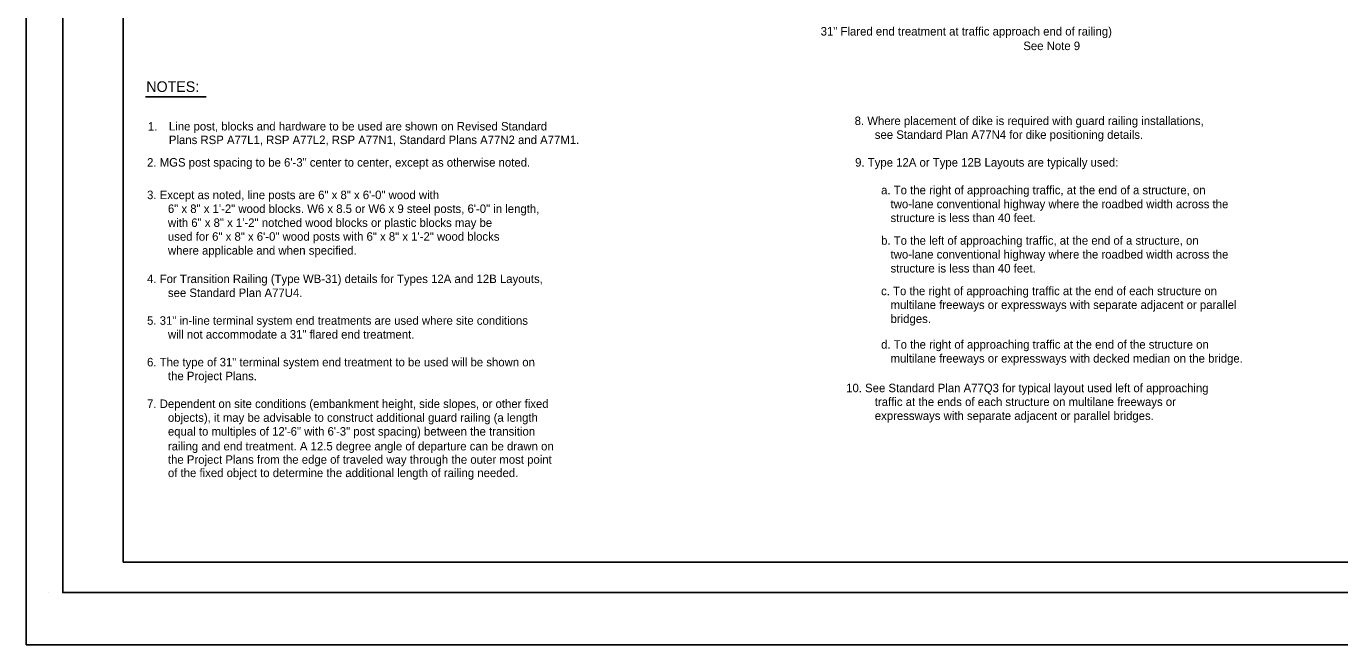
# Model space of a CAD drawing. Extents: x -893 to 867, y -474 to 712.
# Drawn here: x -893 to 189, y -474 to 36 of the extents above; entities that cross this region are included whole.
import ezdxf

# ---------------------------------------------------------------- set-up
doc = ezdxf.new("R2010")
doc.units = 0
doc.layers.add('10 Sheet Format', color=7, linetype='Continuous')
doc.layers.add('57 Undefined', color=7, linetype='Continuous')

msp = doc.modelspace()

# ---------------------------------------------------------------- linework, layer by layer
at = {"layer": '10 Sheet Format'}
for p, q in [((-813.5, 644), (-813.5, -406)), ((-813.5, -406), (811.5, -406)), ((-875.4, -431.1), (-875.4, -431.1))]:
    msp.add_line(p, q, dxfattribs=at)
for points in [[(-893.5, -474), (866.5, -474), (866.5, 712), (-893.5, 712)], [(-863.4, 669), (836.6, 669), (836.6, -431), (-863.4, -431)], [(-863.4, 669), (836.6, 669), (836.6, -431), (-863.4, -431)]]:
    msp.add_lwpolyline(points, close=True, dxfattribs=at)
at = {"layer": '57 Undefined'}
msp.add_line((-795.2, -22.3), (-745.2, -22.3), dxfattribs=at)

# ---------------------------------------------------------------- texts
for s, height, p in [('31" Flared end treatment at traffic approach end of railing)', 7, (-238.7, 28.3)), ('See Note 9', 7, (-71.7, 16.3)), ('NOTES:', 8.75, (-794.5, -18.2)), ('1.', 7, (-793.2, -50.1)), ('Line post, blocks and hardware to be used are shown on Revised Standard', 7, (-775.9, -50)), ('8. Where placement of dike is required with guard railing installations,', 7, (-210.7, -45.5)), ('Plans RSP A77L1, RSP A77L2, RSP A77N1, Standard Plans A77N2 and A77M1.', 7, (-775.9, -61.2)), ('see Standard Plan A77N4 for dike positioning details.', 7, (-194.1, -56.9)), ('2. MGS post spacing to be 6\'-3" center to center, except as otherwise noted.', 7, (-793.9, -79.8)), ('9. Type 12A or Type 12B Layouts are typically used:', 7, (-210.3, -79.8)), ('  a. To the right of approaching traffic, at the end of a structure, on', 7, (-194.1, -102.6)), ('3. Except as noted, line posts are 6" x 8" x 6\'-0" wood with', 7, (-793.9, -106.6)), ('     two-lane conventional highway where the roadbed width across the', 7, (-194.1, -114.1)), ('6" x 8" x 1\'-2" wood blocks. W6 x 8.5 or W6 x 9 steel posts, 6\'-0" in length,', 7, (-776.7, -118)), ('     structure is less than 40 feet.', 7, (-194.1, -125.5)), ('with 6" x 8" x 1\'-2" notched wood blocks or plastic blocks may be', 7, (-776.7, -129.5)), ('used for 6" x 8" x 6\'-0" wood posts with 6" x 8" x 1\'-2" wood blocks', 7, (-776.7, -140.9)), ('  b. To the left of approaching traffic, at the end of a structure, on', 7, (-194.1, -144.2)), ('where applicable and when specified.', 7, (-776.7, -152.4)), ('     two-lane conventional highway where the roadbed width across the', 7, (-194.1, -155.6)), ('     structure is less than 40 feet.', 7, (-194.1, -167.1)), ('4. For Transition Railing (Type WB-31) details for Types 12A and 12B Layouts, ', 7, (-793.9, -175.8)), ('see Standard Plan A77U4.', 7, (-776.7, -187.3)), ('  c. To the right of approaching traffic at the end of each structure on', 7, (-194.1, -185.8)), ('     multilane freeways or expressways with separate adjacent or parallel', 7, (-194.1, -197.2)), ('5. 31" in-line terminal system end treatments are used where site conditions', 7, (-793.9, -210.2)), ('     bridges.', 7, (-194.1, -208.7)), ('will not accommodate a 31" flared end treatment.', 7, (-776.7, -221.6)), ('  d. To the right of approaching traffic at the end of the structure on', 7, (-194.1, -229.9)), ('6. The type of 31" terminal system end treatment to be used will be shown on', 7, (-793.9, -244.5)), ('     multilane freeways or expressways with decked median on the bridge.', 7, (-194.1, -241.4)), ('the Project Plans.', 7, (-776.7, -255.9)), ('10. See Standard Plan A77Q3 for typical layout used left of approaching', 7, (-217.7, -265.8)), ('traffic at the ends of each structure on multilane freeways or', 7, (-194.1, -277.2)), ('7. Dependent on site conditions (embankment height, side slopes, or other fixed', 7, (-793.9, -278.8)), ('expressways with separate adjacent or parallel bridges.', 7, (-194.1, -288.7)), ('objects), it may be advisable to construct additional guard railing (a length', 7, (-776.7, -290.2)), ('equal to multiples of 12\'-6" with 6\'-3" post spacing) between the transition', 7, (-776.7, -301.6)), ('railing and end treatment. A 12.5 degree angle of departure can be drawn on', 7, (-776.7, -313.8)), ('the Project Plans from the edge of traveled way through the outer most point', 7, (-776.7, -324.8)), ('of the fixed object to determine the additional length of railing needed.', 7, (-776.7, -335.8))]:
    msp.add_text(s, height=height, dxfattribs=at).set_placement(p)

doc.saveas('drawing.dxf')
